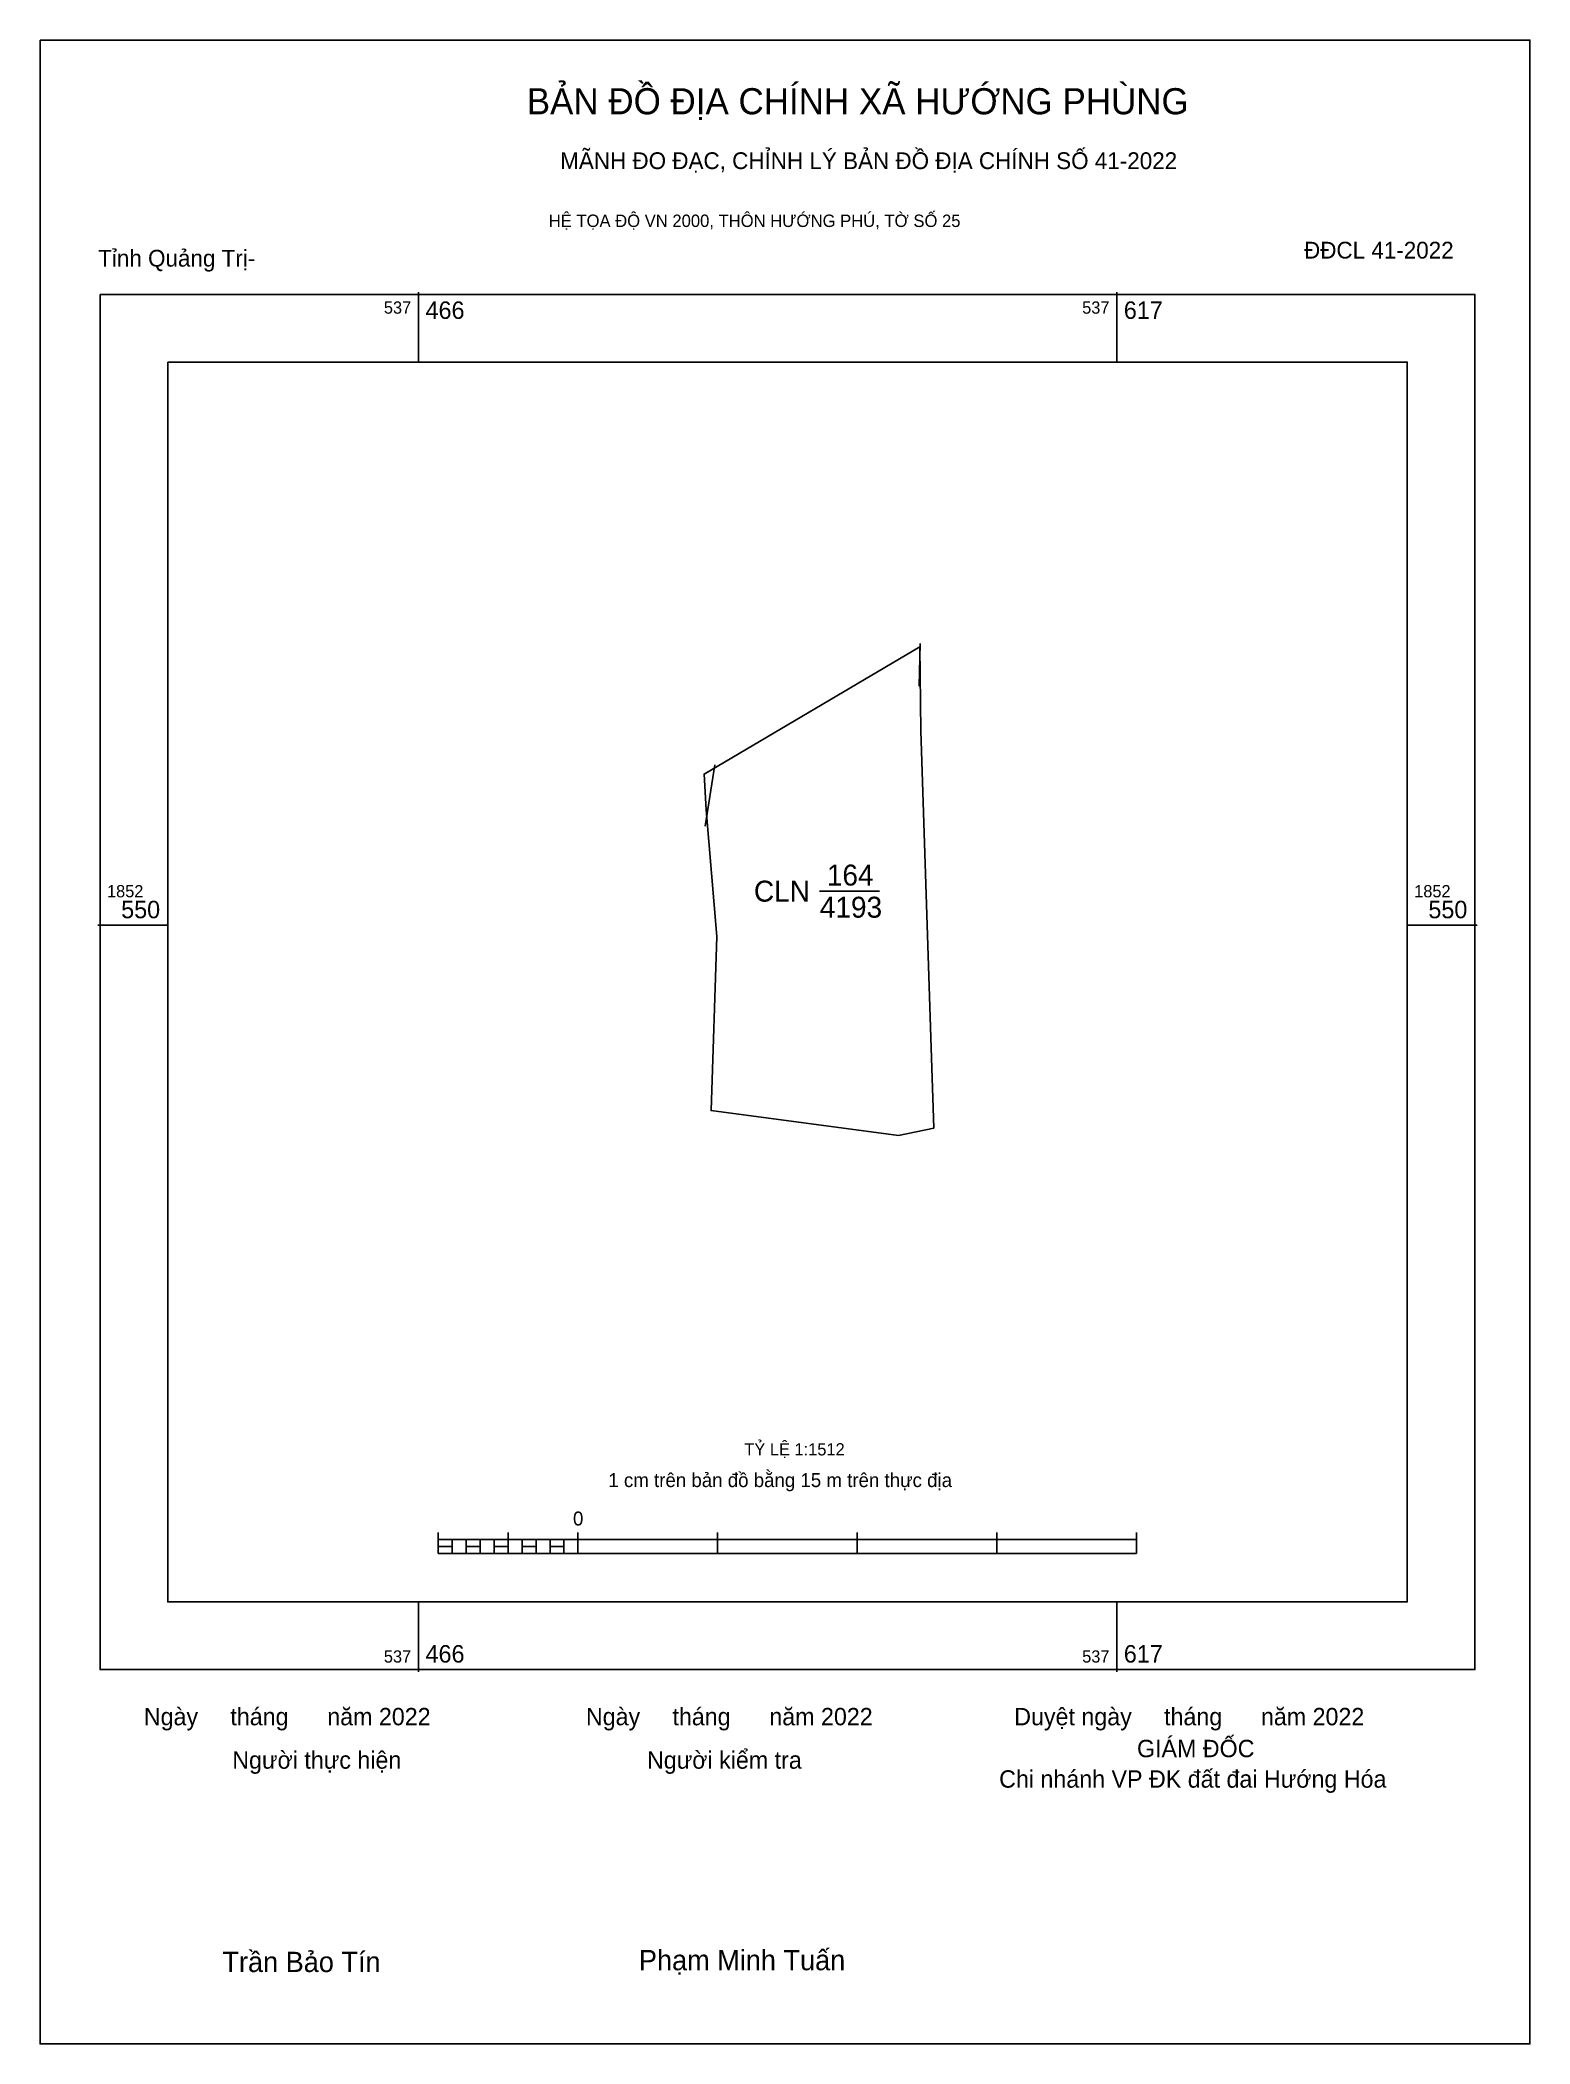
# Model space of a CAD drawing. Extents: x 537384 to 537707, y 1852308 to 1852742.
import ezdxf

# ---------------------------------------------------------------- set-up
doc = ezdxf.new("R2010")
doc.units = 0
for name, color, linetype in [('Level 10', 7, 'Continuous'), ('Level 13', 7, 'Continuous'), ('Level 15', 7, 'Continuous'), ('Level 27', 7, 'Continuous'), ('Level 49', 7, 'Continuous'), ('Level 6', 7, 'Continuous'), ('Level 62', 7, 'Continuous'), ('Level 63', 7, 'Continuous'), ('Level 9', 7, 'Continuous')]:
    doc.layers.add(name, color=color, linetype=linetype)

msp = doc.modelspace()

# ---------------------------------------------------------------- linework, layer by layer
at = {"layer": 'Level 10'}
msp.add_lwpolyline([(537530.94, 1852547.58), (537528.65, 1852575.02), (537528.17, 1852582.74), (537574.9, 1852610.31), (537575.1, 1852592.11), (537577.41, 1852521.26), (537577.9, 1852506.07), (537570.25, 1852504.45), (537529.7, 1852509.88)], close=True, dxfattribs=at)
at = {"layer": 'Level 15'}
msp.add_lwpolyline([(537384.37, 1852741.66), (537707.03, 1852741.66), (537707.03, 1852307.77), (537384.37, 1852307.77)], close=True, dxfattribs=at)
at = {"layer": 'Level 27'}
for p, q in [((537574.9, 1852610.31), (537574.9, 1852610.33)), ((537574.9, 1852610.31), (537574.91, 1852610.32)), ((537528.17, 1852582.74), (537528.17, 1852582.76)), ((537577.41, 1852521.26), (537577.42, 1852521.26))]:
    msp.add_line(p, q, dxfattribs=at)
at = {"layer": 'Level 49'}
msp.add_line((537574.74, 1852601.78), (537575, 1852610.97), dxfattribs=at)
msp.add_lwpolyline([(537528.43, 1852571.43), (537530.48, 1852584.7)], dxfattribs=at)
at = {"layer": 'Level 62'}
msp.add_lwpolyline([(537412.01, 1852671.93), (537680.46, 1852671.93), (537680.46, 1852403.48), (537412.01, 1852403.48)], close=True, dxfattribs=at)
at = {"layer": 'Level 63'}
for p, q in [((537466.34, 1852687.05), (537466.34, 1852671.93)), ((537617.57, 1852687.05), (537617.57, 1852671.93)), ((537396.88, 1852550), (537412.01, 1852550)), ((537680.46, 1852550), (537695.58, 1852550)), ((537470.62, 1852418.51), (537470.62, 1852413.97)), ((537485.74, 1852418.51), (537485.74, 1852413.97)), ((537500.86, 1852418.51), (537500.86, 1852413.97)), ((537531.11, 1852418.51), (537531.11, 1852413.97)), ((537561.35, 1852418.51), (537561.35, 1852413.97)), ((537591.6, 1852418.51), (537591.6, 1852413.97)), ((537621.85, 1852418.51), (537621.85, 1852413.97)), ((537470.62, 1852416.99), (537621.85, 1852416.99)), ((537470.62, 1852413.97), (537621.85, 1852413.97)), ((537473.64, 1852416.99), (537473.64, 1852413.97)), ((537476.67, 1852416.99), (537476.67, 1852413.97)), ((537479.69, 1852416.99), (537479.69, 1852413.97)), ((537482.71, 1852416.99), (537482.71, 1852413.97)), ((537485.74, 1852416.99), (537485.74, 1852413.97)), ((537488.76, 1852416.99), (537488.76, 1852413.97)), ((537491.79, 1852416.99), (537491.79, 1852413.97)), ((537494.81, 1852416.99), (537494.81, 1852413.97)), ((537497.84, 1852416.99), (537497.84, 1852413.97)), ((537500.86, 1852416.99), (537500.86, 1852413.97)), ((537466.34, 1852403.48), (537466.34, 1852388.36)), ((537617.57, 1852403.48), (537617.57, 1852388.36))]:
    msp.add_line(p, q, dxfattribs=at)
for points in [[(537397.36, 1852686.58), (537695.11, 1852686.58), (537695.11, 1852388.83), (537397.36, 1852388.83)], [(537470.62, 1852415.48), (537473.64, 1852415.48), (537473.64, 1852413.97), (537470.62, 1852413.97)], [(537470.62, 1852415.48), (537473.64, 1852415.48), (537473.64, 1852413.97), (537470.62, 1852413.97)], [(537476.67, 1852415.48), (537479.69, 1852415.48), (537479.69, 1852413.97), (537476.67, 1852413.97)], [(537482.71, 1852415.48), (537485.74, 1852415.48), (537485.74, 1852413.97), (537482.71, 1852413.97)], [(537488.76, 1852415.48), (537491.79, 1852415.48), (537491.79, 1852413.97), (537488.76, 1852413.97)], [(537494.81, 1852415.48), (537497.84, 1852415.48), (537497.84, 1852413.97), (537494.81, 1852413.97)]]:
    msp.add_lwpolyline(points, close=True, dxfattribs=at)
at = {"layer": 'Level 9'}
msp.add_line((537553.18, 1852557.38), (537566.16, 1852557.38), dxfattribs=at)

# ---------------------------------------------------------------- texts
at = {"layer": 'Level 13'}
for s, p in [('164', (537554.76, 1852558.59)), ('CLN', (537538.97, 1852555.11)), ('4193', (537553.24, 1852551.63))]:
    msp.add_text(s, height=4.537, dxfattribs=at).set_placement(p)
at = {"layer": 'Level 6'}
msp.add_text('TỶ LỆ 1:1512', height=2.6585, dxfattribs=at).set_placement((537536.89, 1852435.19))
at = {"layer": 'Level 63'}
for s, height, p in [('BẢN ĐỒ ĐỊA CHÍNH XÃ HƯỚNG PHÙNG', 5.6615, (537489.78, 1852725.59)), ('MÃNH ĐO ĐẠC, CHỈNH LÝ BẢN ĐỒ ĐỊA CHÍNH SỐ 41-2022', 3.6328, (537497.01, 1852713.73)), ('HỆ TỌA ĐỘ VN 2000, THÔN HƯỚNG PHÚ, TỜ SỐ 25', 2.6892, (537494.54, 1852701.19)), ('537', 2.647, (537458.83, 1852682.42)), ('466', 3.781, (537467.86, 1852681.29)), ('537', 2.647, (537610.06, 1852682.42)), ('617', 3.781, (537619.08, 1852681.29)), ('1852', 2.647, (537398.87, 1852556.05)), ('1852', 2.647, (537681.97, 1852556.05)), ('550', 3.781, (537401.94, 1852551.51)), ('550', 3.781, (537685.04, 1852551.51)), ('D', 0.0152, (537570.25, 1852504.45)), ('D', 0.0152, (537570.25, 1852504.45)), ('D', 0.0152, (537570.25, 1852504.45)), ('1 cm trên bản đồ bằng 15 m trên thực địa', 3.0246, (537507.45, 1852428.34)), ('0', 3.02, (537499.79, 1852420.02)), ('537', 2.647, (537458.83, 1852390.34)), ('466', 3.781, (537467.86, 1852390.34)), ('537', 2.647, (537610.06, 1852390.34)), ('617', 3.781, (537619.08, 1852390.34)), ('Ngày     tháng      năm 2022', 3.7631, (537406.85, 1852376.76)), ('Ngày     tháng      năm 2022', 3.7631, (537502.59, 1852376.76)), ('Duyệt ngày     tháng      năm 2022', 3.7631, (537595.35, 1852376.76)), ('GIÁM ĐỐC', 3.763, (537621.93, 1852369.85)), ('Người thực hiện', 3.7631, (537426, 1852367.36)), ('Người kiểm tra', 3.7631, (537515.82, 1852367.36)), ('Chi nhánh VP ĐK đất đai Hướng Hóa', 3.7631, (537592.08, 1852363.25)), ('Trần Bảo Tín', 4.3892, (537423.86, 1852323.33)), ('Phạm Minh Tuấn', 4.3892, (537514.06, 1852323.72))]:
    msp.add_text(s, height=height, dxfattribs=at).set_placement(p)
at = {"layer": 'Level 9'}
for s, p in [('Tỉnh Quảng Trị-', (537396.96, 1852692.61)), ('ĐĐCL 41-2022', (537658.11, 1852694.36))]:
    msp.add_text(s, height=3.6328, dxfattribs=at).set_placement(p)

doc.saveas('drawing.dxf')
